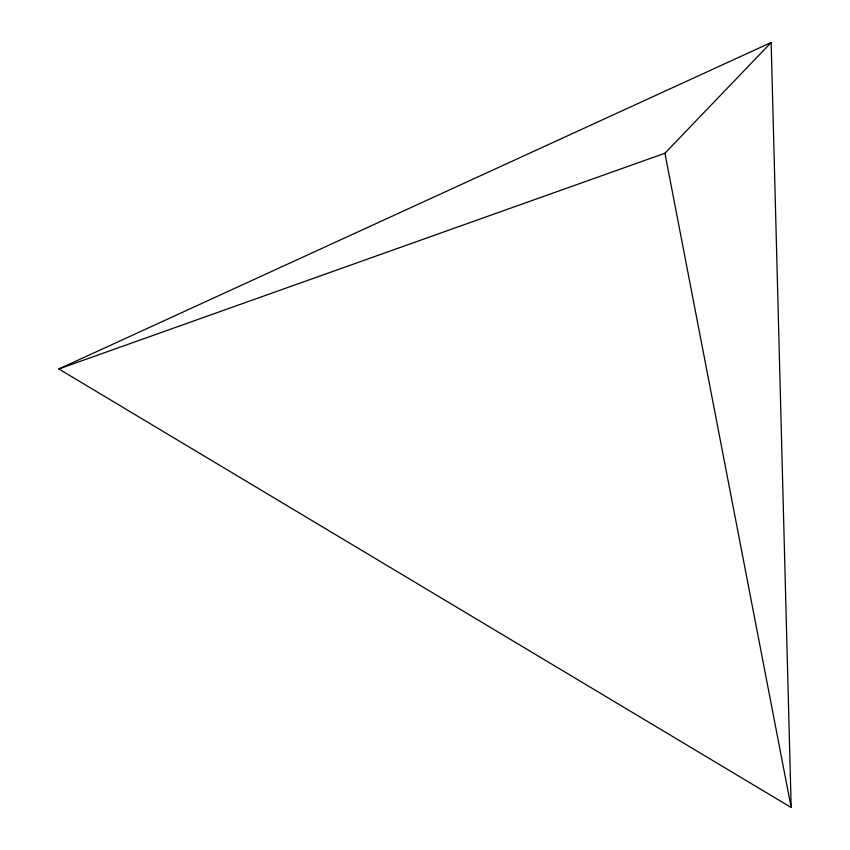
<?xml version="1.0" encoding="UTF-8"?>
<svg xmlns="http://www.w3.org/2000/svg" width="850" height="850" viewBox="0 0 850 850"><rect width="100%" height="100%" fill="white"/><g stroke="black" fill="none" stroke-linecap="round" stroke-linejoin="round"><path stroke-width="1.27" d="M58.82 368.974L664.923 153.234L771.152 42.5L791.18 807.5L58.82 368.974L771.152 42.5M664.923 153.234L791.18 807.5"/></g></svg>
